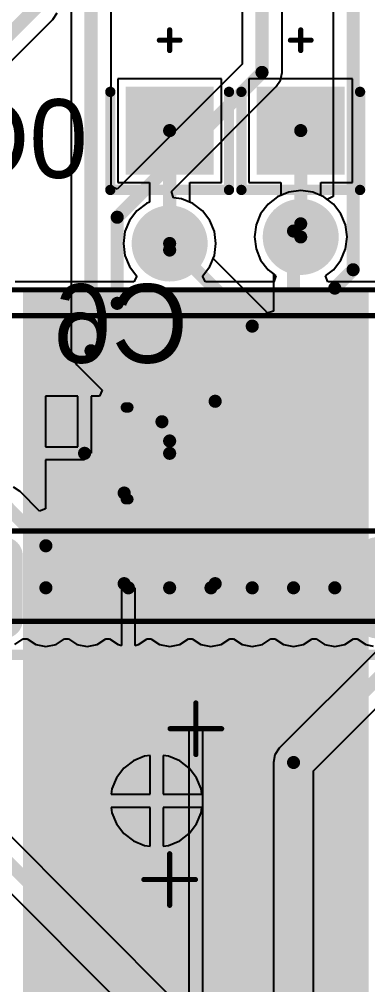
# Model space of a CAD drawing. Extents: x 60.8 to 138.7, y 69.3 to 128.3.
# Drawn here: x 84.97 to 91.72, y 89.4 to 108.1 of the extents above; entities that cross this region are included whole.
import ezdxf

# ---------------------------------------------------------------- set-up
doc = ezdxf.new("R2010")
doc.units = 0
doc.layers.get('0').update_dxf_attribs({"linetype": 'CONTINUOUS'})
for name, color, linetype in [('BOTTOMLAYER', 5, 'CONTINUOUS'), ('BOTTOMOVERLAY', 54, 'CONTINUOUS'), ('BOTTOMPASTE', 16, 'CONTINUOUS'), ('BOTTOMSOLDER', 6, 'CONTINUOUS'), ('MECHANICAL1', 6, 'CONTINUOUS'), ('MECHANICAL13', 56, 'CONTINUOUS'), ('MECHANICAL15', 56, 'CONTINUOUS'), ('MULTILAYER', 9, 'CONTINUOUS'), ('TOPLAYER', 1, 'CONTINUOUS'), ('TOPOVERLAY', 2, 'CONTINUOUS'), ('TOPPASTE', 8, 'CONTINUOUS'), ('TOPSOLDER', 216, 'CONTINUOUS')]:
    doc.layers.add(name, color=color, linetype=linetype)

# ---------------------------------------------------------------- blocks, each defined once
blk = doc.blocks.new('C0805C_B_18')
at = {"layer": 'BOTTOMLAYER'}
for points in [[(-0.5, -0.85), (0.5, -0.85), (-0.5, 0.85), (0.5, 0.85)], [(1.15, -0.85), (2.15, -0.85), (1.15, 0.85), (2.15, 0.85)]]:
    blk.add_solid(points, dxfattribs=at)
at = {"layer": 'BOTTOMOVERLAY', "const_width": 0.2}
for points in [[(0.85, 0.889), (0.8, 0.889)], [(0.85, -0.889), (0.8, -0.889)]]:
    blk.add_lwpolyline(points, dxfattribs=at)
at = {"layer": 'BOTTOMOVERLAY', "const_width": 0.1}
for points in [[(0.75, 0.889, 1), (0.85, 0.889, 1)], [(0.8, 0.889, 1), (0.9, 0.889, 1)], [(0.75, -0.889, 1), (0.85, -0.889, 1)], [(0.8, -0.889, 1), (0.9, -0.889, 1)]]:
    blk.add_lwpolyline(points, format="xyb", close=True, dxfattribs=at)
at = {"layer": 'BOTTOMPASTE'}
for points in [[(-0.5, -0.85), (0.5, -0.85), (-0.5, 0.85), (0.5, 0.85)], [(1.15, -0.85), (2.15, -0.85), (1.15, 0.85), (2.15, 0.85)]]:
    blk.add_solid(points, dxfattribs=at)
at = {"layer": 'BOTTOMSOLDER'}
for points in [[(-0.602, -0.952), (0.602, -0.952), (-0.602, 0.952), (0.602, 0.952)], [(1.048, -0.952), (2.252, -0.952), (1.048, 0.952), (2.252, 0.952)]]:
    blk.add_solid(points, dxfattribs=at)
blk = doc.blocks.new('P____SO20_M_29')
at = {"layer": 'MECHANICAL13', "const_width": 0.1}
blk.add_lwpolyline([(5.55, -8), (-5.55, -8)], dxfattribs=at)
at = {"layer": 'MECHANICAL15', "const_width": 0.1}
for points in [[(0, 0.5), (0, -0.5)], [(0.5, 0), (-0.5, 0)], [(8.4, -8.5), (-8.4, -8.5)]]:
    blk.add_lwpolyline(points, dxfattribs=at)
at = {"layer": 'MECHANICAL15', "const_width": 0.05}
for points in [[(-0.025, 0.5, 1), (0.025, 0.5, 1)], [(-0.525, 0, 1), (-0.475, 0, 1)], [(0.475, 0, 1), (0.525, 0, 1)], [(-0.025, -0.5, 1), (0.025, -0.5, 1)]]:
    blk.add_lwpolyline(points, format="xyb", close=True, dxfattribs=at)
at = {"layer": 'TOPLAYER'}
blk.add_solid([(-3.25, -8.4), (3.25, -8.4), (-3.25, 8.4), (3.25, 8.4)], dxfattribs=at)
at = {"layer": 'TOPPASTE'}
blk.add_solid([(-3.25, -8.4), (3.25, -8.4), (-3.25, 8.4), (3.25, 8.4)], dxfattribs=at)
at = {"layer": 'TOPSOLDER'}
blk.add_solid([(-3.352, -8.502), (3.352, -8.502), (-3.352, 8.502), (3.352, 8.502)], dxfattribs=at)
blk = doc.blocks.new('LED1206R_32')
at = {"layer": 'MECHANICAL1', "const_width": 0.1}
for points in [[(0, 0.2), (0, -0.2)], [(-0.2, 0), (0.2, 0)]]:
    blk.add_lwpolyline(points, dxfattribs=at)
at = {"layer": 'MECHANICAL1', "const_width": 0.05}
for points in [[(-0.025, 0.2, 1), (0.025, 0.2, 1)], [(-0.225, 0, 1), (-0.175, 0, 1)], [(0.175, 0, 1), (0.225, 0, 1)], [(-0.025, -0.2, 1), (0.025, -0.2, 1)]]:
    blk.add_lwpolyline(points, format="xyb", close=True, dxfattribs=at)
at = {"layer": 'TOPLAYER'}
for points in [[(-2.5, -0.75), (-1, -0.75), (-2.5, 0.75), (-1, 0.75)], [(1, -0.75), (2.5, -0.75), (1, 0.75), (2.5, 0.75)]]:
    blk.add_solid(points, dxfattribs=at)
at = {"layer": 'TOPOVERLAY', "const_width": 0.2}
for points in [[(-2.9, 1.15), (-1, 1.15)], [(-2.9, 1.15), (-2.9, -1.15)], [(1, 1.15), (2.7, 1.15)], [(2.7, 1.15), (3.2, 0.75)], [(3.2, 0.75), (3.2, -0.75)], [(3.2, -0.75), (2.7, -1.15)], [(-2.9, -1.15), (-1, -1.15)], [(1, -1.15), (2.7, -1.15)]]:
    blk.add_lwpolyline(points, dxfattribs=at)
at = {"layer": 'TOPOVERLAY', "const_width": 0.1}
for points in [[(-2.95, 1.15, 1), (-2.85, 1.15, 1)], [(-2.95, 1.15, 1), (-2.85, 1.15, 1)], [(-1.05, 1.15, 1), (-0.95, 1.15, 1)], [(0.95, 1.15, 1), (1.05, 1.15, 1)], [(2.65, 1.15, 1), (2.75, 1.15, 1)], [(2.65, 1.15, 1), (2.75, 1.15, 1)], [(3.15, 0.75, 1), (3.25, 0.75, 1)], [(3.15, 0.75, 1), (3.25, 0.75, 1)], [(3.15, -0.75, 1), (3.25, -0.75, 1)], [(3.15, -0.75, 1), (3.25, -0.75, 1)], [(-2.95, -1.15, 1), (-2.85, -1.15, 1)], [(-2.95, -1.15, 1), (-2.85, -1.15, 1)], [(-1.05, -1.15, 1), (-0.95, -1.15, 1)], [(0.95, -1.15, 1), (1.05, -1.15, 1)], [(2.65, -1.15, 1), (2.75, -1.15, 1)], [(2.65, -1.15, 1), (2.75, -1.15, 1)]]:
    blk.add_lwpolyline(points, format="xyb", close=True, dxfattribs=at)
at = {"layer": 'TOPPASTE'}
for points in [[(-2.5, -0.75), (-1, -0.75), (-2.5, 0.75), (-1, 0.75)], [(1, -0.75), (2.5, -0.75), (1, 0.75), (2.5, 0.75)]]:
    blk.add_solid(points, dxfattribs=at)
at = {"layer": 'TOPSOLDER'}
for points in [[(-2.602, -0.852), (-0.898, -0.852), (-2.602, 0.852), (-0.898, 0.852)], [(0.898, -0.852), (2.602, -0.852), (0.898, 0.852), (2.602, 0.852)]]:
    blk.add_solid(points, dxfattribs=at)
blk = doc.blocks.new('LED1206R_33')
at = {"layer": 'MECHANICAL1', "const_width": 0.1}
for points in [[(0, 0.2), (0, -0.2)], [(-0.2, 0), (0.2, 0)]]:
    blk.add_lwpolyline(points, dxfattribs=at)
at = {"layer": 'MECHANICAL1', "const_width": 0.05}
for points in [[(-0.025, 0.2, 1), (0.025, 0.2, 1)], [(-0.225, 0, 1), (-0.175, 0, 1)], [(0.175, 0, 1), (0.225, 0, 1)], [(-0.025, -0.2, 1), (0.025, -0.2, 1)]]:
    blk.add_lwpolyline(points, format="xyb", close=True, dxfattribs=at)
at = {"layer": 'TOPLAYER'}
for points in [[(-2.5, -0.75), (-1, -0.75), (-2.5, 0.75), (-1, 0.75)], [(1, -0.75), (2.5, -0.75), (1, 0.75), (2.5, 0.75)]]:
    blk.add_solid(points, dxfattribs=at)
at = {"layer": 'TOPOVERLAY', "const_width": 0.2}
for points in [[(-2.9, 1.15), (-1, 1.15)], [(-2.9, 1.15), (-2.9, -1.15)], [(1, 1.15), (2.7, 1.15)], [(2.7, 1.15), (3.2, 0.75)], [(3.2, 0.75), (3.2, -0.75)], [(3.2, -0.75), (2.7, -1.15)], [(-2.9, -1.15), (-1, -1.15)], [(1, -1.15), (2.7, -1.15)]]:
    blk.add_lwpolyline(points, dxfattribs=at)
at = {"layer": 'TOPOVERLAY', "const_width": 0.1}
for points in [[(-2.95, 1.15, 1), (-2.85, 1.15, 1)], [(-2.95, 1.15, 1), (-2.85, 1.15, 1)], [(-1.05, 1.15, 1), (-0.95, 1.15, 1)], [(0.95, 1.15, 1), (1.05, 1.15, 1)], [(2.65, 1.15, 1), (2.75, 1.15, 1)], [(2.65, 1.15, 1), (2.75, 1.15, 1)], [(3.15, 0.75, 1), (3.25, 0.75, 1)], [(3.15, 0.75, 1), (3.25, 0.75, 1)], [(3.15, -0.75, 1), (3.25, -0.75, 1)], [(3.15, -0.75, 1), (3.25, -0.75, 1)], [(-2.95, -1.15, 1), (-2.85, -1.15, 1)], [(-2.95, -1.15, 1), (-2.85, -1.15, 1)], [(-1.05, -1.15, 1), (-0.95, -1.15, 1)], [(0.95, -1.15, 1), (1.05, -1.15, 1)], [(2.65, -1.15, 1), (2.75, -1.15, 1)], [(2.65, -1.15, 1), (2.75, -1.15, 1)]]:
    blk.add_lwpolyline(points, format="xyb", close=True, dxfattribs=at)
at = {"layer": 'TOPPASTE'}
for points in [[(-2.5, -0.75), (-1, -0.75), (-2.5, 0.75), (-1, 0.75)], [(1, -0.75), (2.5, -0.75), (1, 0.75), (2.5, 0.75)]]:
    blk.add_solid(points, dxfattribs=at)
at = {"layer": 'TOPSOLDER'}
for points in [[(-2.602, -0.852), (-0.898, -0.852), (-2.602, 0.852), (-0.898, 0.852)], [(0.898, -0.852), (2.602, -0.852), (0.898, 0.852), (2.602, 0.852)]]:
    blk.add_solid(points, dxfattribs=at)
blk = doc.blocks.new('TQFP_PT44_N_B_57')
at = {"layer": 'BOTTOMLAYER', "const_width": 0.5}
for points in [[(-2.4, 6.275), (-2.4, 5.025)], [(-1.6, 6.275), (-1.6, 5.025)], [(-0.8, 6.275), (-0.8, 5.025)], [(0, 6.275), (0, 5.025)], [(0.8, 6.275), (0.8, 5.025)], [(1.6, 6.275), (1.6, 5.025)], [(2.4, 6.275), (2.4, 5.025)], [(3.2, 6.275), (3.2, 5.025)], [(4, 6.275), (4, 5.025)]]:
    blk.add_lwpolyline(points, dxfattribs=at)
at = {"layer": 'BOTTOMLAYER', "const_width": 0.25}
for points in [[(-2.525, 6.275, 1), (-2.275, 6.275, 1)], [(-1.725, 6.275, 1), (-1.475, 6.275, 1)], [(-0.925, 6.275, 1), (-0.675, 6.275, 1)], [(-0.125, 6.275, 1), (0.125, 6.275, 1)], [(0.675, 6.275, 1), (0.925, 6.275, 1)], [(1.475, 6.275, 1), (1.725, 6.275, 1)], [(2.275, 6.275, 1), (2.525, 6.275, 1)], [(3.075, 6.275, 1), (3.325, 6.275, 1)], [(3.875, 6.275, 1), (4.125, 6.275, 1)], [(-2.525, 5.025, 1), (-2.275, 5.025, 1)], [(-1.725, 5.025, 1), (-1.475, 5.025, 1)], [(-0.925, 5.025, 1), (-0.675, 5.025, 1)], [(-0.125, 5.025, 1), (0.125, 5.025, 1)], [(0.675, 5.025, 1), (0.925, 5.025, 1)], [(1.475, 5.025, 1), (1.725, 5.025, 1)], [(2.275, 5.025, 1), (2.525, 5.025, 1)], [(3.075, 5.025, 1), (3.325, 5.025, 1)], [(3.875, 5.025, 1), (4.125, 5.025, 1)]]:
    blk.add_lwpolyline(points, format="xyb", close=True, dxfattribs=at)
at = {"layer": 'BOTTOMOVERLAY', "const_width": 0.2}
blk.add_lwpolyline([(-4.35, 4.35), (4.35, 4.35)], dxfattribs=at)
at = {"layer": 'BOTTOMPASTE', "const_width": 0.5}
for points in [[(-2.4, 6.275), (-2.4, 5.025)], [(-1.6, 6.275), (-1.6, 5.025)], [(-0.8, 6.275), (-0.8, 5.025)], [(0, 6.275), (0, 5.025)], [(0.8, 6.275), (0.8, 5.025)], [(1.6, 6.275), (1.6, 5.025)], [(2.4, 6.275), (2.4, 5.025)], [(3.2, 6.275), (3.2, 5.025)], [(4, 6.275), (4, 5.025)]]:
    blk.add_lwpolyline(points, dxfattribs=at)
at = {"layer": 'BOTTOMPASTE', "const_width": 0.25}
for points in [[(-2.525, 6.275, 1), (-2.275, 6.275, 1)], [(-1.725, 6.275, 1), (-1.475, 6.275, 1)], [(-0.925, 6.275, 1), (-0.675, 6.275, 1)], [(-0.125, 6.275, 1), (0.125, 6.275, 1)], [(0.675, 6.275, 1), (0.925, 6.275, 1)], [(1.475, 6.275, 1), (1.725, 6.275, 1)], [(2.275, 6.275, 1), (2.525, 6.275, 1)], [(3.075, 6.275, 1), (3.325, 6.275, 1)], [(3.875, 6.275, 1), (4.125, 6.275, 1)], [(-2.525, 5.025, 1), (-2.275, 5.025, 1)], [(-1.725, 5.025, 1), (-1.475, 5.025, 1)], [(-0.925, 5.025, 1), (-0.675, 5.025, 1)], [(-0.125, 5.025, 1), (0.125, 5.025, 1)], [(0.675, 5.025, 1), (0.925, 5.025, 1)], [(1.475, 5.025, 1), (1.725, 5.025, 1)], [(2.275, 5.025, 1), (2.525, 5.025, 1)], [(3.075, 5.025, 1), (3.325, 5.025, 1)], [(3.875, 5.025, 1), (4.125, 5.025, 1)]]:
    blk.add_lwpolyline(points, format="xyb", close=True, dxfattribs=at)
at = {"layer": 'BOTTOMSOLDER', "const_width": 0.703}
for points in [[(-3.2, 6.275), (-3.2, 5.025)], [(-2.4, 6.275), (-2.4, 5.025)], [(-1.6, 6.275), (-1.6, 5.025)], [(-0.8, 6.275), (-0.8, 5.025)], [(0, 6.275), (0, 5.025)], [(0.8, 6.275), (0.8, 5.025)], [(1.6, 6.275), (1.6, 5.025)], [(2.4, 6.275), (2.4, 5.025)], [(3.2, 6.275), (3.2, 5.025)], [(4, 6.275), (4, 5.025)]]:
    blk.add_lwpolyline(points, dxfattribs=at)
at = {"layer": 'BOTTOMSOLDER', "const_width": 0.352}
for points in [[(-3.376, 6.275, 1), (-3.024, 6.275, 1)], [(-2.576, 6.275, 1), (-2.224, 6.275, 1)], [(-1.776, 6.275, 1), (-1.424, 6.275, 1)], [(-0.976, 6.275, 1), (-0.624, 6.275, 1)], [(-0.176, 6.275, 1), (0.176, 6.275, 1)], [(0.624, 6.275, 1), (0.976, 6.275, 1)], [(1.424, 6.275, 1), (1.776, 6.275, 1)], [(2.224, 6.275, 1), (2.576, 6.275, 1)], [(3.024, 6.275, 1), (3.376, 6.275, 1)], [(3.824, 6.275, 1), (4.176, 6.275, 1)], [(-3.376, 5.025, 1), (-3.024, 5.025, 1)], [(-2.576, 5.025, 1), (-2.224, 5.025, 1)], [(-1.776, 5.025, 1), (-1.424, 5.025, 1)], [(-0.976, 5.025, 1), (-0.624, 5.025, 1)], [(-0.176, 5.025, 1), (0.176, 5.025, 1)], [(0.624, 5.025, 1), (0.976, 5.025, 1)], [(1.424, 5.025, 1), (1.776, 5.025, 1)], [(2.224, 5.025, 1), (2.576, 5.025, 1)], [(3.024, 5.025, 1), (3.376, 5.025, 1)], [(3.824, 5.025, 1), (4.176, 5.025, 1)]]:
    blk.add_lwpolyline(points, format="xyb", close=True, dxfattribs=at)
at = {"layer": 'MECHANICAL13', "const_width": 0.1}
blk.add_lwpolyline([(-5, 5), (5, 5)], dxfattribs=at)
at = {"layer": 'MECHANICAL15', "const_width": 0.1}
for points in [[(-6.75, 6.75), (6.75, 6.75)], [(0, -0.5), (0, 0.5)], [(-0.5, 0), (0.5, 0)]]:
    blk.add_lwpolyline(points, dxfattribs=at)
at = {"layer": 'MECHANICAL15', "const_width": 0.05}
for points in [[(-0.025, 0.5, 1), (0.025, 0.5, 1)], [(-0.525, 0, 1), (-0.475, 0, 1)], [(0.475, 0, 1), (0.525, 0, 1)], [(-0.025, -0.5, 1), (0.025, -0.5, 1)]]:
    blk.add_lwpolyline(points, format="xyb", close=True, dxfattribs=at)

msp = doc.modelspace()

# ---------------------------------------------------------------- linework, layer by layer
at = {"layer": 'BOTTOMLAYER'}
for p, q in [((89.286, 115.085), (89.286, 107.234)), ((90.062, 107.073), (90.062, 114.731)), ((85.972, 113.626), (85.972, 101.681)), ((86.748, 104.863), (86.748, 113.626)), ((91.052, 113.665), (91.052, 104.669)), ((80.094, 102.574), (85.619, 108.099)), ((85.619, 108.099), (85.703, 108.226)), ((89.286, 107.234), (86.866, 104.814)), ((90.033, 106.924), (90.062, 107.073)), ((87.917, 104.766), (89.949, 106.798)), ((89.949, 106.798), (90.033, 106.924)), ((86.866, 104.814), (86.748, 104.863)), ((87.957, 104.646), (87.917, 104.766)), ((90.192, 104.752), (89.976, 104.663)), ((90.424, 104.783), (90.192, 104.752)), ((90.656, 104.752), (90.424, 104.783)), ((90.872, 104.663), (90.656, 104.752)), ((88.116, 104.625), (87.957, 104.646)), ((88.332, 104.536), (88.116, 104.625)), ((88.518, 104.393), (88.332, 104.536)), ((89.79, 104.52), (89.647, 104.334)), ((89.976, 104.663), (89.79, 104.52)), ((90.938, 104.612), (90.872, 104.663)), ((91.052, 104.669), (90.938, 104.612)), ((88.661, 104.207), (88.518, 104.393)), ((89.647, 104.334), (89.558, 104.118)), ((88.75, 103.991), (88.661, 104.207)), ((88.781, 103.759), (88.75, 103.991)), ((89.558, 104.118), (89.527, 103.886)), ((89.527, 103.886), (89.558, 103.654)), ((88.75, 103.527), (88.781, 103.759)), ((89.558, 103.654), (89.647, 103.438)), ((88.725, 103.467), (88.75, 103.527)), ((89.759, 102.434), (88.725, 103.467)), ((89.647, 103.438), (89.79, 103.252)), ((89.79, 103.252), (89.896, 103.171)), ((89.896, 103.171), (89.896, 102.448)), ((89.774, 102.411), (89.759, 102.434)), ((89.896, 102.448), (89.774, 102.411)), ((85.972, 101.681), (86.001, 101.532)), ((86.001, 101.532), (86.085, 101.406)), ((86.085, 101.406), (86.575, 100.916)), ((86.107, 100.799), (85.48, 100.799)), ((85.48, 100.799), (85.48, 99.822)), ((86.107, 99.822), (86.107, 100.799)), ((86.527, 100.799), (86.361, 100.799)), ((86.361, 100.799), (86.361, 99.695)), ((86.575, 100.916), (86.527, 100.799)), ((85.48, 99.822), (86.107, 99.822)), ((86.361, 99.695), (86.234, 99.695)), ((86.234, 99.695), (86.234, 99.568)), ((86.234, 99.568), (85.48, 99.568)), ((85.48, 99.568), (85.48, 98.623)), ((84.984, 98.954), (84.858, 99.038)), ((85.363, 98.575), (84.984, 98.954)), ((85.48, 98.623), (85.363, 98.575)), ((86.957, 95.976), (86.957, 97.09)), ((86.957, 97.09), (87.211, 97.09)), ((87.211, 97.09), (87.211, 95.976)), ((84.881, 95.99), (85.047, 96.102)), ((85.047, 96.102), (85.121, 96.102)), ((85.121, 96.102), (85.287, 95.99)), ((85.287, 95.99), (85.484, 95.951)), ((85.484, 95.951), (85.681, 95.99)), ((85.681, 95.99), (85.847, 96.102)), ((85.847, 96.102), (85.921, 96.102)), ((85.921, 96.102), (86.087, 95.99)), ((86.087, 95.99), (86.284, 95.951)), ((86.284, 95.951), (86.481, 95.99)), ((86.481, 95.99), (86.647, 96.102)), ((86.647, 96.102), (86.721, 96.102)), ((86.721, 96.102), (86.887, 95.99)), ((86.887, 95.99), (86.957, 95.976)), ((87.211, 95.976), (87.281, 95.99)), ((87.281, 95.99), (87.447, 96.102)), ((87.447, 96.102), (87.521, 96.102)), ((87.521, 96.102), (87.687, 95.99)), ((87.687, 95.99), (87.884, 95.951)), ((87.884, 95.951), (88.081, 95.99)), ((88.081, 95.99), (88.247, 96.102)), ((88.247, 96.102), (88.321, 96.102)), ((88.321, 96.102), (88.487, 95.99)), ((88.487, 95.99), (88.684, 95.951)), ((88.684, 95.951), (88.881, 95.99)), ((88.881, 95.99), (89.047, 96.102)), ((89.047, 96.102), (89.121, 96.102)), ((89.121, 96.102), (89.287, 95.99)), ((89.287, 95.99), (89.484, 95.951)), ((89.484, 95.951), (89.681, 95.99)), ((89.681, 95.99), (89.847, 96.102)), ((89.847, 96.102), (89.921, 96.102)), ((89.921, 96.102), (90.087, 95.99)), ((90.087, 95.99), (90.284, 95.951)), ((90.284, 95.951), (90.481, 95.99)), ((90.481, 95.99), (90.647, 96.102)), ((90.647, 96.102), (90.721, 96.102)), ((90.721, 96.102), (90.887, 95.99)), ((90.887, 95.99), (91.084, 95.951)), ((91.084, 95.951), (91.281, 95.99)), ((91.281, 95.99), (91.447, 96.102)), ((91.447, 96.102), (91.521, 96.102)), ((91.521, 96.102), (91.687, 95.99)), ((91.687, 95.99), (91.831, 95.962)), ((91.867, 95.84), (90.009, 93.982)), ((90.672, 93.546), (92.337, 95.211)), ((90.009, 93.982), (89.925, 93.856)), ((87.182, 93.741), (86.996, 93.598)), ((87.398, 93.83), (87.182, 93.741)), ((87.503, 93.844), (87.398, 93.83)), ((87.503, 93.091), (87.503, 93.844)), ((87.862, 93.83), (87.757, 93.844)), ((87.757, 93.844), (87.757, 93.091)), ((88.078, 93.741), (87.862, 93.83)), ((88.264, 93.598), (88.078, 93.741)), ((89.925, 93.856), (89.896, 93.707)), ((89.896, 93.707), (89.896, 87.335)), ((86.996, 93.598), (86.853, 93.412)), ((88.407, 93.412), (88.264, 93.598)), ((90.672, 86.881), (90.672, 93.546)), ((86.853, 93.412), (86.764, 93.196)), ((88.496, 93.196), (88.407, 93.412)), ((89.759, 87.321), (83.878, 93.201)), ((86.764, 93.196), (86.75, 93.091)), ((88.51, 93.091), (88.496, 93.196)), ((86.75, 93.091), (87.503, 93.091)), ((87.757, 93.091), (88.51, 93.091)), ((87.503, 92.837), (86.75, 92.837)), ((86.75, 92.837), (86.764, 92.732)), ((87.503, 92.084), (87.503, 92.837)), ((88.51, 92.837), (87.757, 92.837)), ((87.757, 92.837), (87.757, 92.084)), ((88.496, 92.732), (88.51, 92.837)), ((83.369, 92.612), (89.056, 86.925)), ((86.764, 92.732), (86.853, 92.516)), ((88.407, 92.516), (88.496, 92.732)), ((86.853, 92.516), (86.996, 92.33)), ((88.264, 92.33), (88.407, 92.516)), ((86.996, 92.33), (87.182, 92.187)), ((87.182, 92.187), (87.398, 92.098)), ((87.862, 92.098), (88.078, 92.187)), ((88.078, 92.187), (88.264, 92.33)), ((87.398, 92.098), (87.503, 92.084)), ((87.757, 92.084), (87.862, 92.098))]:
    msp.add_line(p, q, dxfattribs=at)
at = {"layer": 'BOTTOMLAYER', "const_width": 0.254}
for points in [[(89.674, 107.073), (89.674, 116.038)], [(86.36, 101.681), (86.36, 114.427)], [(91.44, 103.251), (91.44, 113.665)], [(76.073, 99.103), (85.344, 108.374)], [(86.868, 104.267), (89.674, 107.073)], [(86.868, 102.6), (86.868, 104.267)], [(90.284, 104), (90.424, 104.14)], [(90.424, 103.886), (90.424, 104.14)], [(90.284, 97.09), (90.284, 104)], [(87.884, 103.759), (89.484, 102.159)], [(87.884, 103.632), (87.884, 103.759)], [(91.084, 102.895), (91.44, 103.251)], [(91.084, 97.09), (91.084, 102.895)], [(86.868, 102.6), (88.765, 100.703)], [(89.484, 97.09), (89.484, 102.159)], [(86.36, 101.681), (87.734, 100.307)], [(88.765, 97.171), (88.765, 100.703)], [(87.884, 99.695), (87.884, 99.934)], [(86.234, 99.695), (87.003, 98.926)], [(87.884, 97.09), (87.884, 99.695)], [(87.003, 97.171), (87.003, 98.926)], [(84.709, 98.679), (85.484, 97.904)], [(85.484, 97.09), (85.484, 97.904)], [(87.003, 97.171), (87.084, 97.09)], [(88.684, 97.09), (88.765, 97.171)], [(90.284, 93.707), (92.515, 95.938)], [(90.284, 85.79), (90.284, 93.707)], [(83.49, 93.04), (89.484, 87.046)]]:
    msp.add_lwpolyline(points, dxfattribs=at)
at = {"layer": 'BOTTOMLAYER'}
for points, const_width in [([(89.61, 107.073, 1), (89.737, 107.073, 1)], 0.127), ([(89.61, 107.073, 1), (89.737, 107.073, 1)], 0.127), ([(90.106, 103.886, 1), (90.741, 103.886, 1)], 0.635), ([(86.804, 104.267, 1), (86.931, 104.267, 1)], 0.127), ([(86.804, 104.267, 1), (86.931, 104.267, 1)], 0.127), ([(87.566, 103.759, 1), (88.201, 103.759, 1)], 0.635), ([(90.361, 104.14, 1), (90.487, 104.14, 1)], 0.127), ([(90.361, 104.14, 1), (90.487, 104.14, 1)], 0.127), ([(90.221, 104, 1), (90.348, 104, 1)], 0.127), ([(90.221, 104, 1), (90.348, 104, 1)], 0.127), ([(90.361, 103.886, 1), (90.487, 103.886, 1)], 0.127), ([(87.82, 103.759, 1), (87.947, 103.759, 1)], 0.127), ([(87.82, 103.759, 1), (87.947, 103.759, 1)], 0.127), ([(87.82, 103.632, 1), (87.947, 103.632, 1)], 0.127), ([(91.376, 103.251, 1), (91.503, 103.251, 1)], 0.127), ([(91.376, 103.251, 1), (91.503, 103.251, 1)], 0.127), ([(91.021, 102.895, 1), (91.148, 102.895, 1)], 0.127), ([(91.021, 102.895, 1), (91.148, 102.895, 1)], 0.127), ([(86.804, 102.6, 1), (86.931, 102.6, 1)], 0.127), ([(86.804, 102.6, 1), (86.931, 102.6, 1)], 0.127), ([(89.421, 102.159, 1), (89.548, 102.159, 1)], 0.127), ([(89.421, 102.159, 1), (89.548, 102.159, 1)], 0.127), ([(86.296, 101.681, 1), (86.423, 101.681, 1)], 0.127), ([(86.296, 101.681, 1), (86.423, 101.681, 1)], 0.127), ([(88.702, 100.703, 1), (88.829, 100.703, 1)], 0.127), ([(88.702, 100.703, 1), (88.829, 100.703, 1)], 0.127), ([(87.671, 100.307, 1), (87.798, 100.307, 1)], 0.127), ([(87.82, 99.934, 1), (87.947, 99.934, 1)], 0.127), ([(86.171, 99.695, 1), (86.298, 99.695, 1)], 0.127), ([(87.82, 99.695, 1), (87.947, 99.695, 1)], 0.127), ([(87.82, 99.695, 1), (87.947, 99.695, 1)], 0.127), ([(86.939, 98.926, 1), (87.066, 98.926, 1)], 0.127), ([(86.939, 98.926, 1), (87.066, 98.926, 1)], 0.127), ([(85.421, 97.904, 1), (85.548, 97.904, 1)], 0.127), ([(85.421, 97.904, 1), (85.548, 97.904, 1)], 0.127), ([(86.939, 97.171, 1), (87.066, 97.171, 1)], 0.127), ([(86.939, 97.171, 1), (87.066, 97.171, 1)], 0.127), ([(88.702, 97.171, 1), (88.829, 97.171, 1)], 0.127), ([(88.702, 97.171, 1), (88.829, 97.171, 1)], 0.127), ([(85.421, 97.09, 1), (85.548, 97.09, 1)], 0.127), ([(87.021, 97.09, 1), (87.148, 97.09, 1)], 0.127), ([(87.82, 97.09, 1), (87.947, 97.09, 1)], 0.127), ([(88.621, 97.09, 1), (88.748, 97.09, 1)], 0.127), ([(89.421, 97.09, 1), (89.548, 97.09, 1)], 0.127), ([(90.221, 97.09, 1), (90.348, 97.09, 1)], 0.127), ([(91.021, 97.09, 1), (91.148, 97.09, 1)], 0.127), ([(90.221, 93.707, 1), (90.348, 93.707, 1)], 0.127), ([(90.221, 93.707, 1), (90.348, 93.707, 1)], 0.127), ([(87.312, 92.964, 1), (87.947, 92.964, 1)], 0.635)]:
    msp.add_lwpolyline(points, format="xyb", close=True, dxfattribs=dict(at, const_width=const_width))
at = {"layer": 'BOTTOMSOLDER', "const_width": 0.737}
for points in [[(90.056, 103.886, 1), (90.792, 103.886, 1)], [(87.516, 103.759, 1), (88.252, 103.759, 1)], [(87.262, 92.964, 1), (87.998, 92.964, 1)]]:
    msp.add_lwpolyline(points, format="xyb", close=True, dxfattribs=at)
at = {"layer": 'MULTILAYER', "const_width": 0.635}
for points in [[(90.106, 103.886, 1), (90.741, 103.886, 1)], [(87.566, 103.759, 1), (88.201, 103.759, 1)], [(87.312, 92.964, 1), (87.947, 92.964, 1)]]:
    msp.add_lwpolyline(points, format="xyb", close=True, dxfattribs=at)
at = {"layer": 'TOPLAYER'}
for p, q in [((88.888, 106.95), (86.88, 106.95)), ((86.88, 106.95), (86.88, 104.942)), ((88.888, 104.942), (88.888, 106.95)), ((91.428, 106.95), (89.42, 106.95)), ((89.42, 106.95), (89.42, 104.942)), ((91.428, 104.942), (91.428, 106.95)), ((86.88, 104.942), (87.496, 104.942)), ((87.496, 104.942), (87.496, 104.56)), ((88.272, 104.56), (88.272, 104.942)), ((88.272, 104.942), (88.888, 104.942)), ((89.42, 104.942), (90.036, 104.942)), ((90.036, 104.942), (90.036, 104.687)), ((90.812, 104.687), (90.812, 104.942)), ((90.812, 104.942), (91.428, 104.942)), ((87.436, 104.536), (87.25, 104.393)), ((87.496, 104.56), (87.436, 104.536)), ((88.332, 104.536), (88.272, 104.56)), ((88.518, 104.393), (88.332, 104.536)), ((89.79, 104.52), (89.647, 104.334)), ((89.976, 104.663), (89.79, 104.52)), ((90.036, 104.687), (89.976, 104.663)), ((90.872, 104.663), (90.812, 104.687)), ((91.058, 104.52), (90.872, 104.663)), ((91.201, 104.334), (91.058, 104.52)), ((87.25, 104.393), (87.107, 104.207)), ((88.661, 104.207), (88.518, 104.393)), ((89.647, 104.334), (89.558, 104.118)), ((91.29, 104.118), (91.201, 104.334)), ((87.107, 104.207), (87.018, 103.991)), ((88.75, 103.991), (88.661, 104.207)), ((87.018, 103.991), (86.987, 103.759)), ((88.781, 103.759), (88.75, 103.991)), ((89.558, 104.118), (89.527, 103.886)), ((91.321, 103.886), (91.29, 104.118)), ((89.527, 103.886), (89.558, 103.654)), ((91.29, 103.654), (91.321, 103.886)), ((86.987, 103.759), (87.018, 103.527)), ((88.75, 103.527), (88.781, 103.759)), ((89.558, 103.654), (89.647, 103.438)), ((91.201, 103.438), (91.29, 103.654)), ((87.018, 103.527), (87.107, 103.311)), ((88.661, 103.311), (88.75, 103.527)), ((89.647, 103.438), (89.79, 103.252)), ((91.058, 103.252), (91.201, 103.438)), ((87.107, 103.311), (87.247, 103.129)), ((88.521, 103.129), (88.661, 103.311)), ((89.79, 103.252), (89.942, 103.135)), ((90.906, 103.135), (91.058, 103.252)), ((87.247, 103.129), (87.191, 103.015)), ((88.577, 103.015), (88.521, 103.129)), ((89.942, 103.135), (89.901, 103.015)), ((90.947, 103.015), (90.906, 103.135)), ((87.191, 103.015), (84.888, 103.015)), ((89.901, 103.015), (88.577, 103.015)), ((91.896, 103.015), (90.947, 103.015)), ((88.265, 85.707), (88.265, 94.361)), ((88.265, 94.361), (88.519, 94.361)), ((88.519, 94.361), (88.519, 85.707))]:
    msp.add_line(p, q, dxfattribs=at)
at = {"layer": 'TOPLAYER', "const_width": 0.254}
for points in [[(87.884, 103.632), (87.884, 105.946)], [(90.424, 103.886), (90.424, 105.946)]]:
    msp.add_lwpolyline(points, dxfattribs=at)
at = {"layer": 'TOPLAYER'}
for points, const_width in [([(87.82, 105.946, 1), (87.947, 105.946, 1)], 0.127), ([(90.361, 105.946, 1), (90.487, 105.946, 1)], 0.127), ([(90.106, 103.886, 1), (90.741, 103.886, 1)], 0.635), ([(87.566, 103.759, 1), (88.201, 103.759, 1)], 0.635), ([(90.361, 103.886, 1), (90.487, 103.886, 1)], 0.127), ([(87.82, 103.632, 1), (87.947, 103.632, 1)], 0.127), ([(87.312, 92.964, 1), (87.947, 92.964, 1)], 0.635)]:
    msp.add_lwpolyline(points, format="xyb", close=True, dxfattribs=dict(at, const_width=const_width))
at = {"layer": 'TOPSOLDER', "const_width": 0.737}
for points in [[(90.056, 103.886, 1), (90.792, 103.886, 1)], [(87.516, 103.759, 1), (88.252, 103.759, 1)], [(87.262, 92.964, 1), (87.998, 92.964, 1)]]:
    msp.add_lwpolyline(points, format="xyb", close=True, dxfattribs=at)

# ---------------------------------------------------------------- block references
for name, p, rotation in [('LED1206R_32', (87.884, 107.696), 90), ('LED1206R_33', (90.424, 107.696), 90), ('P____SO20_M_29', (88.392, 94.361), 180), ('C0805C_B_18', (87.884, 99.695), 180), ('TQFP_PT44_N_B_57', (87.884, 91.44), 360)]:
    msp.add_blockref(name, p, dxfattribs=dict(rotation=rotation))

# ---------------------------------------------------------------- texts
at = {"layer": 'BOTTOMOVERLAY', "text_generation_flag": 2}
msp.add_text('C6', height=1.524, dxfattribs=at).set_placement((88.24, 101.448))
at = {"layer": 'TOPOVERLAY'}
msp.add_text('D0', height=1.524, rotation=360, dxfattribs=at).set_placement((83.693, 105.029))

doc.saveas('drawing.dxf')
